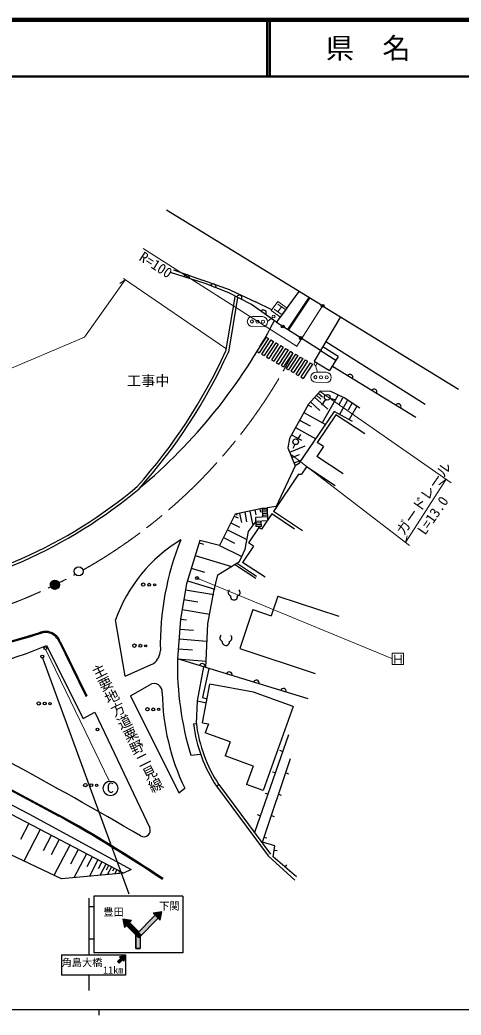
# Model space of a CAD drawing. Units: millimetres, scale not verified. Extents: x 40000 to 680000, y 20000 to 380000.
# Drawn here: x 254064 to 332044, y 204000 to 380000 of the extents above; entities that cross this region are included whole.
import ezdxf
from ezdxf.enums import TextEntityAlignment as Align

# ---------------------------------------------------------------- set-up
doc = ezdxf.new("R2010")
doc.units = ezdxf.units.MM
doc.header["$LTSCALE"] = 1000
doc.header["$PDMODE"] = 32
doc.header["$PDSIZE"] = 500
doc.linetypes.add('CHAIN', pattern=[18.5, 12, -1.5, 3.5, -1.5])
for name, color, linetype, lineweight in [('M-BGD', 7, 'Continuous', 25), ('M-BMK', 2, 'CHAIN', 13), ('M-BMK-SRVR', 3, 'Continuous', 25), ('M-STR-HTXT', 7, 'Continuous', 13), ('M-STR-STR1', 1, 'Continuous', 25), ('M-STR-STRC', 7, 'Continuous', 25), ('M-TTL', 2, 'Continuous', 140), ('M-TTL-BAND', 7, 'Continuous', 25), ('M-TTL-LINE', 7, 'Continuous', 50), ('M-TTL-TXT', 7, 'Continuous', 18)]:
    doc.layers.add(name, color=color, linetype=linetype, lineweight=lineweight)
doc.layers.add('M-OTRS', color=6, linetype='Continuous')
doc.styles.add('@ＭＳ ゴシック', font='')
doc.styles.add('ＭＳ ゴシック', font='')
doc.styles.get('@ＭＳ ゴシック').set_extended_font_data('@MS Gothic')
doc.styles.get('ＭＳ ゴシック').set_extended_font_data('MS Gothic')

msp = doc.modelspace()

# ---------------------------------------------------------------- hatches: boundary and pattern name
at = {"layer": 'M-BGD'}
for points in [[(260965, 280445, -0.00425), (259528, 279742, -0.41459), (259894, 280813, -0.41459)], [(260965, 280445, -0.99872), (259528, 279742, 0.00425)]]:
    msp.add_hatch(color=256, dxfattribs=at).paths.add_polyline_path(points)
at = {"layer": 'M-STR-STRC'}
for points in [[(279139, 222268), (277637, 222002), (277990, 221649), (278521, 221118), (278874, 220765)], [(273432, 220375), (273785, 220728), (272283, 220993), (272548, 219491), (272901, 219844)], [(272901, 219844), (273432, 220375), (275073, 218732), (274544, 218202)], [(278521, 221118), (277990, 221649), (275073, 218732), (275604, 218202)], [(275604, 218202), (275073, 218732), (274543, 218202), (275073, 217671)], [(274545, 215781), (274543, 218202), (275073, 217671), (275293, 217891), (275295, 215782)], [(271909, 214062), (271328, 213481), (271611, 213199), (272192, 213779)], [(271644, 214327), (272631, 214501), (272456, 213514)]]:
    msp.add_hatch(color=256, dxfattribs=at).paths.add_polyline_path(points)

# ---------------------------------------------------------------- linework, layer by layer
at = {"layer": 'M-BGD'}
for p, q in [((307566, 329447), (280003, 346330)), ((286814, 333365), (280686, 335332)), ((281189, 335789), (286311, 333960)), ((291295, 332176), (286311, 333960)), ((291021, 331719), (286814, 333365)), ((292057, 331008), (290404, 321341)), ((292549, 330924), (290904, 321232)), ((294999, 329684), (291021, 331719)), ((291295, 332176), (295731, 330118)), ((301395, 325256), (305166, 330917)), ((299504, 326483), (294999, 329684)), ((298582, 328707), (295731, 330118)), ((301562, 325145), (305337, 330812)), ((307566, 329447), (331587, 314684)), ((301395, 325256), (301562, 325145)), ((310341, 320493), (307585, 322174)), ((308157, 323134), (325680, 312051)), ((307195, 321521), (306046, 319661)), ((307195, 321521), (309931, 319829)), ((310341, 320493), (308782, 317970)), ((306046, 319661), (308782, 317970)), ((324033, 309714), (309302, 318697)), ((307112, 314333), (305055, 312046)), ((306476, 313625), (307245, 312933)), ((306811, 313997), (307540, 313340)), ((309033, 314287), (307112, 314333)), ((310260, 313585), (307487, 308732)), ((311365, 313189), (309033, 314287)), ((305055, 312046), (301716, 305964)), ((304977, 311904), (305588, 311569)), ((305403, 312433), (307065, 310937)), ((306142, 313254), (308488, 311142)), ((308095, 312846), (307346, 311869)), ((308859, 313087), (309678, 312875)), ((311096, 313108), (310411, 311909)), ((311932, 312630), (310568, 310242)), ((314155, 311360), (311365, 313189)), ((312762, 312156), (312082, 310966)), ((313591, 311682), (312237, 309312)), ((309628, 310765), (303317, 301482)), ((304242, 310566), (308066, 308468)), ((309896, 310185), (306634, 305272)), ((312829, 308982), (309628, 310765)), ((315017, 306786), (309896, 310185)), ((303508, 309228), (305356, 308214)), ((302088, 306641), (303812, 305694)), ((302773, 307890), (306341, 305931)), ((303157, 305743), (303733, 306655)), ((301716, 305964), (301442, 304317)), ((301747, 303553), (304478, 304646)), ((302681, 304903), (302316, 304186)), ((307721, 304550), (306570, 302816)), ((307721, 304550), (306634, 305272)), ((301442, 304317), (302722, 301116)), ((302130, 302598), (303466, 303132)), ((311198, 299743), (306570, 302816)), ((302722, 301116), (299338, 293936)), ((302512, 301642), (303767, 302144)), ((302698, 301178), (302877, 301250)), ((303317, 301482), (302722, 301116)), ((303283, 299655), (298891, 293040)), ((303283, 299655), (303838, 299652)), ((304700, 300951), (303838, 299652)), ((309758, 297594), (304700, 300951)), ((299338, 293936), (297759, 293704)), ((292113, 292565), (289369, 287077)), ((291953, 292245), (292615, 291914)), ((296871, 293564), (292113, 292565)), ((292331, 292610), (292378, 292385)), ((292903, 292731), (293247, 291095)), ((293792, 292917), (294144, 291244)), ((294682, 293104), (295215, 290563)), ((295571, 293291), (295744, 292465)), ((296460, 293478), (296570, 292955)), ((298591, 292634), (296783, 289911)), ((297763, 293604), (296871, 293570)), ((296871, 293570), (296929, 292075)), ((297774, 293305), (296883, 293270)), ((297786, 293005), (296894, 292970)), ((297798, 292705), (296906, 292671)), ((297809, 292405), (296918, 292371)), ((297759, 293704), (297849, 291383)), ((302624, 289957), (298591, 292634)), ((304018, 289637), (298891, 293040)), ((291348, 291036), (292896, 290262)), ((294445, 289501), (295680, 291193)), ((297821, 292109), (295723, 292028)), ((295723, 292028), (295786, 290403)), ((297849, 291383), (295751, 291302)), ((296656, 291037), (295762, 291002)), ((296668, 290737), (295774, 290703)), ((296680, 290437), (295786, 290403)), ((296645, 291337), (296680, 290437)), ((290744, 289827), (294198, 288100)), ((293896, 286391), (294445, 289501)), ((296278, 290247), (294450, 287494)), ((296783, 289911), (296278, 290247)), ((285848, 287946), (283515, 280263)), ((285720, 287526), (286501, 287289)), ((289369, 287077), (285848, 287946)), ((289369, 287077), (293298, 285112)), ((290056, 288452), (291988, 287486)), ((295329, 286911), (293432, 284054)), ((295329, 286911), (294450, 287494)), ((285040, 285287), (291440, 283344)), ((292890, 284241), (293896, 286391)), ((289049, 281863), (292890, 284241)), ((295740, 281191), (291988, 283683)), ((295889, 281546), (292341, 283902)), ((297387, 281428), (293432, 284054)), ((284360, 283047), (286681, 282342)), ((288317, 278937), (289049, 281863)), ((283515, 280263), (282463, 274043)), ((283680, 280807), (288527, 279335)), ((283339, 279220), (288329, 278376)), ((287265, 273220), (288317, 278937)), ((299647, 278115), (298491, 274625)), ((299647, 278115), (310458, 274536)), ((283044, 277473), (285507, 277057)), ((282748, 275727), (287613, 274904)), ((295226, 275706), (292945, 268815)), ((295226, 275706), (298491, 274625)), ((272671, 263957), (270934, 273881)), ((282463, 274043), (281916, 267011)), ((282460, 273996), (283525, 273913)), ((286907, 265480), (287265, 273220)), ((282325, 272269), (284764, 272079)), ((258781, 269365), (265229, 256468)), ((260797, 270403), (265712, 260382)), ((261181, 270073), (265892, 260470)), ((282191, 270543), (287124, 270158)), ((282053, 268777), (284547, 268583)), ((292945, 268815), (306238, 264414)), ((272671, 263957), (277702, 266198)), ((305037, 259918), (281916, 267011)), ((281916, 267011), (286960, 266618)), ((285465, 259592), (286549, 265590)), ((287447, 265315), (286333, 260164)), ((273586, 260436), (277016, 262402)), ((286327, 255715), (287622, 262551)), ((295353, 261086), (287622, 262551)), ((302392, 258568), (295353, 261086)), ((265712, 260382), (265892, 260470)), ((273586, 260436), (282138, 243287)), ((285252, 255543), (285465, 259592)), ((285465, 259592), (286994, 259235)), ((286333, 260164), (287132, 259960)), ((265229, 256468), (267286, 257566)), ((267286, 257566), (277027, 237101)), ((302392, 258568), (297074, 243703)), ((284756, 255482), (285252, 255543)), ((286327, 255715), (287408, 255510)), ((287408, 255510), (286836, 253912)), ((291215, 252345), (286836, 253912)), ((301528, 253579), (295521, 236294)), ((235687, 252653), (260930, 239209)), ((235781, 252830), (261024, 239385)), ((291215, 252345), (290318, 249836)), ((232945, 251321), (255628, 239614)), ((284253, 249949), (286011, 250121)), ((300494, 250604), (300022, 250768)), ((295316, 248047), (290318, 249836)), ((296932, 234600), (301916, 249372)), ((295316, 248047), (294138, 244754)), ((299181, 246825), (298709, 246990)), ((301066, 246851), (301539, 246691)), ((288826, 244461), (289232, 244754)), ((289227, 244760), (298373, 232458)), ((297074, 243703), (294138, 244754)), ((282138, 243287), (283189, 244110)), ((288826, 244461), (297972, 232160)), ((297868, 243047), (297396, 243211)), ((299787, 243061), (300260, 242901)), ((261390, 228090), (234683, 240711)), ((272365, 229096), (249500, 241077)), ((255628, 239614), (273737, 229736)), ((296555, 239269), (296083, 239433)), ((255641, 237859), (254160, 235033)), ((298508, 239271), (298981, 239111)), ((257649, 236807), (254730, 231237)), ((259598, 235786), (258160, 233041)), ((260995, 235054), (259572, 232338)), ((299150, 233937), (296932, 234600)), ((297229, 235481), (297702, 235321)), ((262869, 234072), (260063, 228717)), ((264349, 233296), (262990, 230704)), ((265829, 232521), (263613, 228293)), ((298829, 231994), (299150, 233937)), ((299027, 233192), (299520, 233110)), ((266847, 231987), (265912, 230203)), ((267866, 231454), (266341, 228543)), ((268567, 231086), (267923, 229858)), ((269268, 230719), (268218, 228715)), ((297972, 232160), (302682, 227861)), ((302945, 228427), (298829, 231994)), ((272365, 229096), (261390, 228090)), ((269751, 230466), (269308, 229620)), ((270233, 230213), (269511, 228834)), ((270716, 229960), (270436, 229427)), ((271199, 229707), (270803, 228952)), ((271641, 229475), (271519, 229241)), ((272084, 229243), (271989, 229061)), ((273737, 229736), (272365, 229096)), ((300935, 230169), (301262, 230547))]:
    msp.add_line(p, q, dxfattribs=at)
for points in [[(260965, 280445, -0.00425), (259528, 279742, -0.41459), (259894, 280813, -0.41459)], [(260965, 280445, -0.99872), (259528, 279742, 0.00425)]]:
    msp.add_lwpolyline(points, format="xyb", close=True, dxfattribs=at)
for centre, radius in [((308387, 313252), 500), ((302807, 305386), 500), ((260246, 280095), 800), ((275865, 280129), 300), ((276915, 280112), 250), ((277864, 280097), 200), ((285370, 281299), 250), ((274310, 269336), 300), ((275360, 269320), 250), ((276310, 269305), 200), ((258025, 267395), 250), ((258563, 268870), 250), ((257398, 259123), 300), ((258448, 259107), 250), ((259398, 259091), 200), ((276596, 258087), 300), ((277646, 258070), 250), ((278596, 258055), 200), ((267789, 254499), 250), ((265630, 244672), 300), ((266680, 244656), 250), ((267630, 244640), 200), ((270077, 244092), 1300)]:
    msp.add_circle(centre, radius, dxfattribs=at)
for centre, radius, start, end in [((283518, 334423), 500, 342.2088, 162.2088), ((288246, 332805), 500, 338.62938, 158.62938), ((292820, 330799), 500, 332.91052, 152.91052), ((297080, 328206), 500, 324.60012, 144.60012), ((213059, 371587), 96952, 309.79731, 332.42592), ((204248, 360691), 94717, 318.11765, 335.45218), ((204248, 360691), 95217, 318.09638, 335.51778), ((312399, 316809), 500, 328.62699, 148.62699), ((316668, 314206), 500, 328.62699, 148.62699), ((320937, 311603), 500, 328.62699, 148.62699), ((219588, 363149), 85790, 293.96222, 310.02925), ((219588, 363149), 86290, 293.95804, 310.05273), ((297005, 264412), 27738, 121.52135, 160.04089), ((328491, 269449), 49610, 157.97003, 181.11413), ((216783, 375554), 98797, 255.29327, 292.52279), ((216783, 375554), 98297, 255.29327, 292.51914), ((291507, 278744), 636, 130.50543, 250.22841), ((291919, 278049), 635, 171.22613, 6.94581), ((292354, 278730), 636, 287.94354, 47.66652), ((211445, 417933), 153362, 281.1515, 287.44905), ((211445, 417933), 153562, 281.1515, 287.66825), ((258560, 269052), 2813, 21.29918, 113.65969), ((258560, 269052), 2613, 21.11773, 113.89314), ((290043, 270695), 636, 130.50543, 250.22841), ((290890, 270682), 636, 287.94354, 47.66652), ((223989, 353130), 90704, 273.25973, 292.55509), ((290456, 270000), 635, 171.22613, 6.94581), ((275864, 268606), 3029, 307.34644, 357.7047), ((337542, 265940), 55637, 178.89623, 196.70309), ((286306, 265665), 500, 342.94541, 162.94541), ((291086, 264198), 500, 342.94541, 162.94541), ((277793, 261198), 1434, 351.44883, 122.83973), ((295867, 262732), 500, 342.94541, 162.94541), ((-115222, -430345), 772129, 59.60839, 63.60557), ((320211, 261745), 41007, 181.06225, 205.47071), ((300647, 261265), 500, 342.94541, 162.94541), ((310161, 258602), 25596, 187.00134, 213.5365), ((310161, 258602), 25096, 187.00134, 213.5365), ((133961, 11690), 260749, 56.10794, 60.83664), ((133961, 11690), 260549, 56.10794, 60.83664), ((275972, 236672), 1140, 240.1042, 22.15328)]:
    msp.add_arc(centre, radius, start, end, dxfattribs=at)
at = {"layer": 'M-BMK'}
msp.add_line((307566, 329447), (303022, 322315), dxfattribs=at)
for start, end in [(299.47724, 333.32282), (242.02884, 298.52324)]:
    msp.add_arc((218880, 364684), 94167, start, end, dxfattribs=at)
at = {"layer": 'M-BMK-SRVR'}
msp.add_circle((264454, 282467), 800, dxfattribs=at)
at = {"layer": 'M-OTRS'}
for p in [(307566, 329447), (300517, 325793), (303727, 323735)]:
    msp.add_point(p, dxfattribs=at)
at = {"layer": 'M-STR-HTXT'}
for p, q in [((303085, 322237), (275830, 339545)), ((265499, 323907), (272696, 334057)), ((272696, 334057), (271730, 333408)), ((290445, 321872), (272358, 334288)), ((298497, 328590), (299669, 330211)), ((299631, 328358), (300276, 329249)), ((299636, 329713), (300866, 328821)), ((301289, 329038), (299669, 330211)), ((296970, 327533), (295170, 327561)), ((298725, 327360), (297862, 326722)), ((300117, 327418), (298497, 328590)), ((298990, 328822), (300221, 327931)), ((300117, 327418), (301289, 329038)), ((295141, 325762), (296941, 325733)), ((228731, 308267), (265499, 323907)), ((306326, 318897), (306666, 317720)), ((308210, 317685), (306410, 317714)), ((306381, 315914), (308181, 315885)), ((307171, 314201), (330311, 298149)), ((302049, 303088), (322903, 287037)), ((329393, 298786), (322235, 287550)), ((329393, 298786), (328116, 297784)), ((322235, 287550), (322491, 288729)), ((285412, 281255), (319829, 267064)), ((258654, 268622), (269928, 245313)), ((319857, 267984), (321857, 267986)), ((319859, 265984), (319857, 267984)), ((320334, 267720), (320334, 266201)), ((321434, 267720), (321434, 266201)), ((321859, 265986), (321857, 267986)), ((319859, 265984), (321859, 265986)), ((320334, 266929), (321434, 266930))]:
    msp.add_line(p, q, dxfattribs=at)
for centre, radius in [((298907, 327542), 250), ((295066, 326663), 270), ((296055, 326647), 270), ((297045, 326631), 270), ((306301, 319154), 250), ((306306, 316815), 270), ((307296, 316800), 270), ((308286, 316784), 270)]:
    msp.add_circle(centre, radius, dxfattribs=at)
for centre, start, end in [((295156, 326662), 89.08597, 269.08597), ((296955, 326633), 269.08597, 89.08597), ((306396, 316814), 89.08597, 269.08597), ((308196, 316785), 269.08597, 89.08597)]:
    msp.add_arc(centre, 900, start, end, dxfattribs=at)
at = {"layer": 'M-STR-STR1'}
for p, q in [((299444, 326506), (303400, 331970)), ((310740, 327466), (307195, 321521)), ((307195, 321521), (299444, 326506))]:
    msp.add_line(p, q, dxfattribs=at)
at = {"layer": 'M-STR-STRC'}
for p, q in [((297566, 323911), (295915, 321401)), ((297566, 323911), (297998, 323658)), ((297998, 323658), (296348, 321148)), ((298431, 323406), (296780, 320896)), ((298864, 323154), (297213, 320644)), ((299296, 322901), (297645, 320391)), ((299729, 322649), (298078, 320139)), ((298431, 323406), (298864, 323154)), ((300161, 322397), (298510, 319887)), ((300594, 322145), (298943, 319634)), ((299296, 322901), (299729, 322649)), ((300161, 322397), (300594, 322145)), ((295915, 321401), (296348, 321148)), ((296780, 320896), (297213, 320644)), ((297645, 320391), (298078, 320139)), ((301026, 321892), (299375, 319382)), ((301459, 321640), (299808, 319130)), ((301891, 321388), (300240, 318878)), ((302324, 321135), (300673, 318625)), ((301026, 321892), (301459, 321640)), ((302756, 320883), (301105, 318373)), ((303189, 320631), (301538, 318121)), ((301891, 321388), (302324, 321135)), ((303621, 320379), (301970, 317868)), ((302756, 320883), (303189, 320631)), ((303621, 320379), (304054, 320126)), ((298510, 319887), (298943, 319634)), ((299375, 319382), (299808, 319130)), ((300240, 318878), (300673, 318625)), ((304054, 320126), (302403, 317616)), ((304486, 319874), (302835, 317364)), ((304919, 319622), (303268, 317111)), ((305351, 319369), (303700, 316859)), ((305784, 319117), (304133, 316607)), ((304486, 319874), (304919, 319622)), ((305351, 319369), (305784, 319117)), ((301105, 318373), (301538, 318121)), ((301970, 317868), (302403, 317616)), ((302835, 317364), (303268, 317111)), ((303700, 316859), (304133, 316607)), ((258068, 267168), (273289, 225451)), ((266247, 224677), (266247, 214658)), ((267144, 225006), (267144, 215006)), ((282876, 225006), (267144, 225006)), ((282876, 225006), (282876, 215006)), ((267144, 223155), (266247, 223155)), ((279139, 222268), (277637, 222002)), ((277637, 222002), (278874, 220765)), ((278874, 220765), (279139, 222268)), ((272283, 220993), (272548, 219491)), ((273785, 220728), (272283, 220993)), ((272548, 219491), (273785, 220728)), ((273432, 220375), (275074, 218732)), ((277990, 221649), (274543, 218202)), ((278521, 221118), (275073, 217671)), ((272901, 219844), (274544, 218202)), ((267144, 217405), (266247, 217405)), ((274543, 218202), (274545, 215781)), ((275293, 217891), (275295, 215782)), ((282876, 215006), (267144, 215006)), ((274545, 215781), (275295, 215782)), ((261431, 214658), (261431, 211080)), ((261431, 214658), (272750, 214658)), ((271909, 214062), (271328, 213481)), ((271328, 213481), (271611, 213199)), ((272192, 213779), (271611, 213199)), ((272631, 214501), (271644, 214327)), ((271644, 214327), (272456, 213514)), ((272456, 213514), (272631, 214501)), ((272750, 214658), (272750, 211080)), ((272750, 211080), (261431, 211080)), ((266247, 211080), (266247, 208328))]:
    msp.add_line(p, q, dxfattribs=at)
for points in [[(272901, 219844), (273432, 220375), (275073, 218732), (274544, 218202)], [(274545, 215781), (274543, 218202), (275073, 217671), (275293, 217891), (275295, 215782)], [(271909, 214062), (271328, 213481), (271611, 213199), (272192, 213779)], [(271644, 214327), (272631, 214501), (272456, 213514)]]:
    msp.add_lwpolyline(points, close=True, dxfattribs=at)
at = {"layer": 'M-TTL'}
msp.add_line((680000, 380000), (40000, 380000), dxfattribs=at)
at = {"layer": 'M-TTL-BAND'}
for p, q in [((40000, 205000), (579000, 205000)), ((268000, 205000), (268000, 204000))]:
    msp.add_line(p, q, dxfattribs=at)
at = {"layer": 'M-TTL-LINE'}
for p, q in [((297750, 380000), (297750, 370000)), ((298250, 380000), (298250, 370000)), ((40000, 370000), (680000, 370000))]:
    msp.add_line(p, q, dxfattribs=at)

# ---------------------------------------------------------------- texts
at = {"layer": 'M-BGD', "style": 'ＭＳ ゴシック'}
msp.add_text('工事中', height=1833, dxfattribs=at).set_placement((272997, 314717), align=Align.BOTTOM_LEFT)
at = {"layer": 'M-STR-HTXT', "style": 'ＭＳ ゴシック'}
for s, rotation, p in [('R=100', 327.437, (274680, 337121)), ('ガードレール', 55.378, (322372, 288375)), ('L=13.0', 55.378, (326139, 288449))]:
    msp.add_text(s, height=1833, rotation=rotation, dxfattribs=at).set_placement(p, align=Align.BOTTOM_LEFT)
at = {"layer": 'M-STR-HTXT', "style": '@ＭＳ ゴシック'}
msp.add_text('主要地方道粟野二見線', height=1833, rotation=296.382, dxfattribs=at).set_placement((277289, 242891), align=Align.BOTTOM_RIGHT)
at = {"layer": 'M-STR-HTXT', "style": 'ＭＳ ゴシック'}
msp.add_text('C', height=1833, dxfattribs=at).set_placement((269417, 242754), align=Align.BOTTOM_LEFT)
at = {"layer": 'M-STR-STRC', "style": 'ＭＳ ゴシック'}
for s, p in [('下関', (280486, 223294)), ('豊田', (270611, 222222)), ('角島大橋', (265044, 213289)), ('11km', (270544, 211966))]:
    msp.add_text(s, height=1320, dxfattribs=at).set_placement(p, align=Align.MIDDLE_CENTER)
at = {"layer": 'M-TTL-TXT', "style": 'ＭＳ ゴシック'}
msp.add_text('県\u3000名', height=3666, dxfattribs=at).set_placement((315625, 375000), align=Align.MIDDLE_CENTER)

doc.saveas('drawing.dxf')
